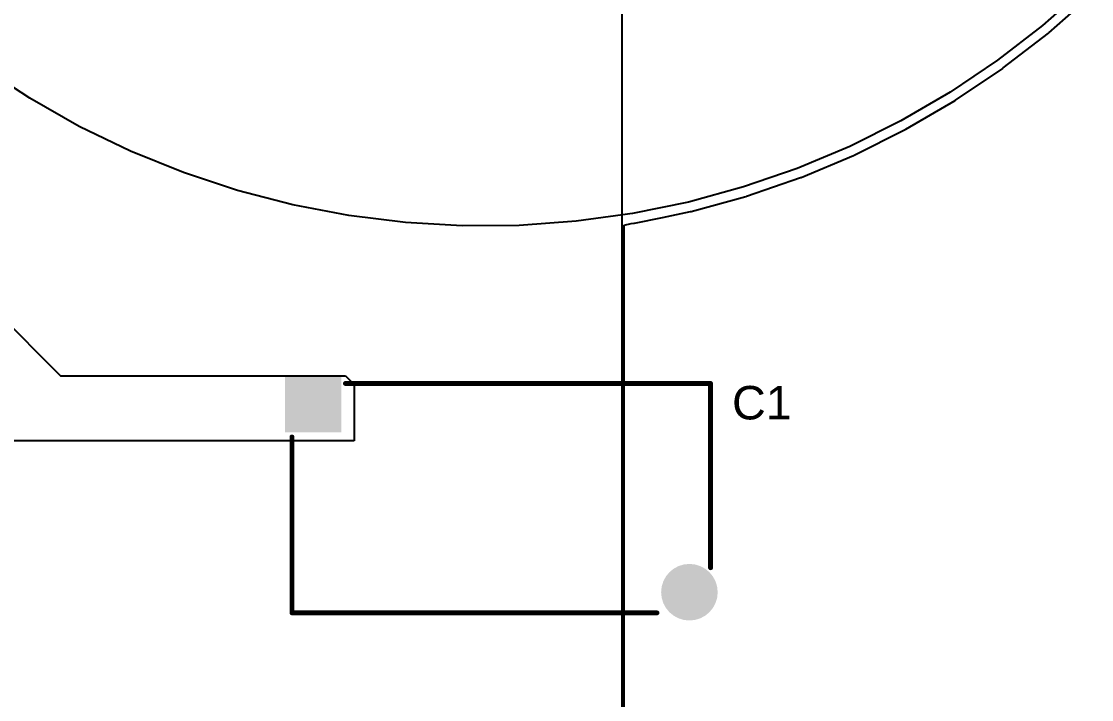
# Model space of a CAD drawing. Header units: inches. Extents: x 0 to 207, y -1 to 213.
# Drawn here: x 2.022 to 3.141, y 0.082 to 0.792 of the extents above; entities that cross this region are included whole.
import ezdxf

# ---------------------------------------------------------------- set-up
doc = ezdxf.new("R2010")
doc.units = ezdxf.units.IN
doc.header["$MEASUREMENT"] = 0
for name, color, linetype in [('Bottom Layer', 5, 'Continuous'), ('Bottom Solder', 6, 'Continuous'), ('Multi-Layer', 9, 'Continuous'), ('Pad Holes', 156, 'Continuous'), ('Top Layer', 1, 'Continuous'), ('Top Overlay', 2, 'Continuous'), ('Top Solder', 216, 'Continuous')]:
    doc.layers.add(name, color=color, linetype=linetype)
doc.styles.add('Arial', font='', dxfattribs={"height": 0.2})
doc.styles.get('Arial').set_extended_font_data('Arial')

# ---------------------------------------------------------------- blocks, each defined once
blk = doc.blocks.new('DCF152M36Y5UG6BL0AA_75')
at = {"layer": 'Bottom Layer'}
blk.add_hatch(color=5, dxfattribs=at).paths.add_polyline_path([(-0.2224, 0.124), (-0.1713, 0.124), (-0.1713, 0.0728), (-0.2224, 0.0728)])
blk.add_hatch(color=5, dxfattribs=at).paths.add_polyline_path([(-0.2224, 0.124), (-0.1713, 0.124), (-0.1713, 0.0728), (-0.2224, 0.0728)])
h = blk.add_hatch(color=5, dxfattribs=at)
edge = h.paths.add_edge_path()
edge.add_arc((0.1969, -0.0984), 0.0256, 0, 360)
at = {"layer": 'Bottom Solder'}
blk.add_hatch(color=6, dxfattribs=at).paths.add_polyline_path([(-0.2264, 0.128), (-0.1673, 0.128), (-0.1673, 0.0688), (-0.2264, 0.0688)])
blk.add_hatch(color=6, dxfattribs=at).paths.add_polyline_path([(-0.2264, 0.128), (-0.1673, 0.128), (-0.1673, 0.0688), (-0.2264, 0.0688)])
h = blk.add_hatch(color=6, dxfattribs=at)
edge = h.paths.add_edge_path()
edge.add_arc((0.1969, -0.0984), 0.0296, 0, 360)
at = {"layer": 'Multi-Layer'}
blk.add_hatch(color=9, dxfattribs=at).paths.add_polyline_path([(-0.2224, 0.124), (-0.1713, 0.124), (-0.1713, 0.0728), (-0.2224, 0.0728)])
blk.add_hatch(color=9, dxfattribs=at).paths.add_polyline_path([(-0.2224, 0.124), (-0.1713, 0.124), (-0.1713, 0.0728), (-0.2224, 0.0728)])
h = blk.add_hatch(color=9, dxfattribs=at)
edge = h.paths.add_edge_path()
edge.add_arc((0.1969, -0.0984), 0.0256, 0, 360)
at = {"layer": 'Pad Holes'}
h = blk.add_hatch(color=7, dxfattribs=at)
edge = h.paths.add_edge_path()
edge.add_arc((-0.1969, 0.0984), 0.0157, 0, 360)
h = blk.add_hatch(color=7, dxfattribs=at)
edge = h.paths.add_edge_path()
edge.add_arc((-0.1969, 0.0984), 0.0157, 0, 360)
h = blk.add_hatch(color=7, dxfattribs=at)
edge = h.paths.add_edge_path()
edge.add_arc((0.1969, -0.0984), 0.0157, 0, 360)
at = {"layer": 'Top Layer'}
blk.add_hatch(color=1, dxfattribs=at).paths.add_polyline_path([(-0.2224, 0.124), (-0.1713, 0.124), (-0.1713, 0.0728), (-0.2224, 0.0728)])
blk.add_hatch(color=1, dxfattribs=at).paths.add_polyline_path([(-0.2224, 0.124), (-0.1713, 0.124), (-0.1713, 0.0728), (-0.2224, 0.0728)])
h = blk.add_hatch(color=1, dxfattribs=at)
edge = h.paths.add_edge_path()
edge.add_arc((0.1969, -0.0984), 0.0256, 0, 360)
at = {"layer": 'Top Solder'}
blk.add_hatch(color=216, dxfattribs=at).paths.add_polyline_path([(-0.2264, 0.128), (-0.1673, 0.128), (-0.1673, 0.0688), (-0.2264, 0.0688)])
blk.add_hatch(color=216, dxfattribs=at).paths.add_polyline_path([(-0.2264, 0.128), (-0.1673, 0.128), (-0.1673, 0.0688), (-0.2264, 0.0688)])
h = blk.add_hatch(color=216, dxfattribs=at)
edge = h.paths.add_edge_path()
edge.add_arc((0.1969, -0.0984), 0.0296, 0, 360)
at = {"layer": 'Top Overlay'}
for points in [[(-0.163, 0.12, 0.005, 0.005, 0), (0.219, 0.12, 0.005, 0.005, 0)], [(0.219, -0.0728, 0.005, 0.005, 0), (0.219, 0.12, 0.005, 0.005, 0)], [(-0.219, -0.12, 0.005, 0.005, 0), (-0.219, 0.064, 0.005, 0.005, 0)], [(-0.219, -0.12, 0.005, 0.005, 0), (0.163, -0.12, 0.005, 0.005, 0)]]:
    blk.add_lwpolyline(points, format="xyseb", dxfattribs=at)
for points in [[(-0.1643, 0.12, 0.0025, 0.0025, 1), (-0.1618, 0.12, 0.0025, 0.0025, 1)], [(0.2177, 0.12, 0.0025, 0.0025, 1), (0.2203, 0.12, 0.0025, 0.0025, 1)], [(0.2177, 0.12, 0.0025, 0.0025, 1), (0.2203, 0.12, 0.0025, 0.0025, 1)], [(-0.2203, 0.064, 0.0025, 0.0025, 1), (-0.2177, 0.064, 0.0025, 0.0025, 1)], [(0.2177, -0.0728, 0.0025, 0.0025, 1), (0.2203, -0.0728, 0.0025, 0.0025, 1)], [(-0.2203, -0.12, 0.0025, 0.0025, 1), (-0.2177, -0.12, 0.0025, 0.0025, 1)], [(-0.2203, -0.12, 0.0025, 0.0025, 1), (-0.2177, -0.12, 0.0025, 0.0025, 1)], [(0.1618, -0.12, 0.0025, 0.0025, 1), (0.1643, -0.12, 0.0025, 0.0025, 1)]]:
    blk.add_lwpolyline(points, format="xyseb", close=True, dxfattribs=at)

msp = doc.modelspace()

# ---------------------------------------------------------------- linework, layer by layer
at = {"layer": 'Bottom Layer'}
for p, q in [((1.4268, 1.0569), (2.0626, 0.421)), ((2.6502, -0.4727), (2.6502, 0.8081)), ((2.0626, 0.421), (2.3608, 0.421)), ((2.3608, 0.421), (2.3697, 0.4122)), ((2.3697, 0.4122), (2.3697, 0.3531)), ((2.3697, 0.3531), (1.9317, 0.3531))]:
    msp.add_line(p, q, dxfattribs=at)
at = {"layer": 'Top Layer'}
for p, q in [((3.1346, 0.8273), (3.0899, 0.7878)), ((3.0966, 0.7801), (3.1413, 0.8196)), ((3.0899, 0.7878), (3.0427, 0.7513)), ((3.0489, 0.7432), (3.0961, 0.7797)), ((3.0961, 0.7797), (3.0963, 0.78)), ((3.0963, 0.78), (3.0966, 0.7801)), ((3.0427, 0.7513), (2.9932, 0.7179)), ((2.0302, 0.7115), (1.9803, 0.7441)), ((2.9989, 0.7095), (3.0484, 0.7428)), ((3.0484, 0.7428), (3.0486, 0.7431)), ((3.0486, 0.7431), (3.0489, 0.7432)), ((2.9932, 0.7179), (2.9417, 0.6879)), ((2.0821, 0.6821), (2.0302, 0.7115)), ((2.9469, 0.6791), (2.9984, 0.7091)), ((2.9984, 0.7091), (2.9986, 0.7093)), ((2.9986, 0.7093), (2.9989, 0.7095)), ((2.9417, 0.6879), (2.8884, 0.6612)), ((2.9417, 0.6879), (2.9417, 0.6879)), ((2.1358, 0.6562), (2.0821, 0.6821)), ((2.8929, 0.6521), (2.9463, 0.6787)), ((2.9463, 0.6787), (2.9465, 0.679)), ((2.9465, 0.679), (2.9469, 0.6791)), ((2.8884, 0.6612), (2.8334, 0.6381)), ((2.1911, 0.6338), (2.1358, 0.6562)), ((2.8373, 0.6287), (2.8923, 0.6518)), ((2.8923, 0.6518), (2.8926, 0.652)), ((2.8926, 0.652), (2.8929, 0.6521)), ((2.2478, 0.6151), (2.1911, 0.6338)), ((2.8334, 0.6381), (2.777, 0.6187)), ((2.7803, 0.609), (2.8367, 0.6285)), ((2.8367, 0.6285), (2.837, 0.6287)), ((2.837, 0.6287), (2.8373, 0.6287)), ((2.777, 0.6187), (2.7195, 0.6029)), ((2.3055, 0.6001), (2.2478, 0.6151)), ((2.7222, 0.5931), (2.7797, 0.6088)), ((2.7797, 0.6088), (2.78, 0.609)), ((2.78, 0.609), (2.7803, 0.609)), ((2.3641, 0.5889), (2.3055, 0.6001)), ((2.6903, 0.5969), (2.661, 0.5909)), ((2.7195, 0.6029), (2.6903, 0.5969)), ((2.4233, 0.5816), (2.3641, 0.5889)), ((2.602, 0.5828), (2.5425, 0.5785)), ((2.651, 0.5895), (2.602, 0.5828)), ((2.6582, 0.5905), (2.651, 0.5895)), ((2.651, 0.5895), (2.651, 0.5895)), ((2.661, 0.5909), (2.6582, 0.5905)), ((2.661, 0.5909), (2.661, 0.5909)), ((2.6631, 0.5809), (2.6923, 0.5869)), ((2.6923, 0.5869), (2.7215, 0.5929)), ((2.7215, 0.5929), (2.7218, 0.593)), ((2.7218, 0.593), (2.7222, 0.5931)), ((2.4828, 0.5781), (2.4233, 0.5816)), ((2.5425, 0.5785), (2.4828, 0.5781)), ((2.6523, 0.5789), (2.6596, 0.5804)), ((2.6523, -0.3961), (2.6523, 0.5789)), ((2.6596, 0.5804), (2.6624, 0.5808)), ((2.6624, 0.5808), (2.6628, 0.5809)), ((2.6628, 0.5809), (2.6631, 0.5809))]:
    msp.add_line(p, q, dxfattribs=at)

# ---------------------------------------------------------------- block references
msp.add_blockref('DCF152M36Y5UG6BL0AA_75', (2.5236, 0.2931))

# ---------------------------------------------------------------- texts
at = {"layer": 'Top Overlay', "style": 'Arial'}
msp.add_text('C1', height=0.035, dxfattribs=at).set_placement((2.7651, 0.3755))

doc.saveas('drawing.dxf')
